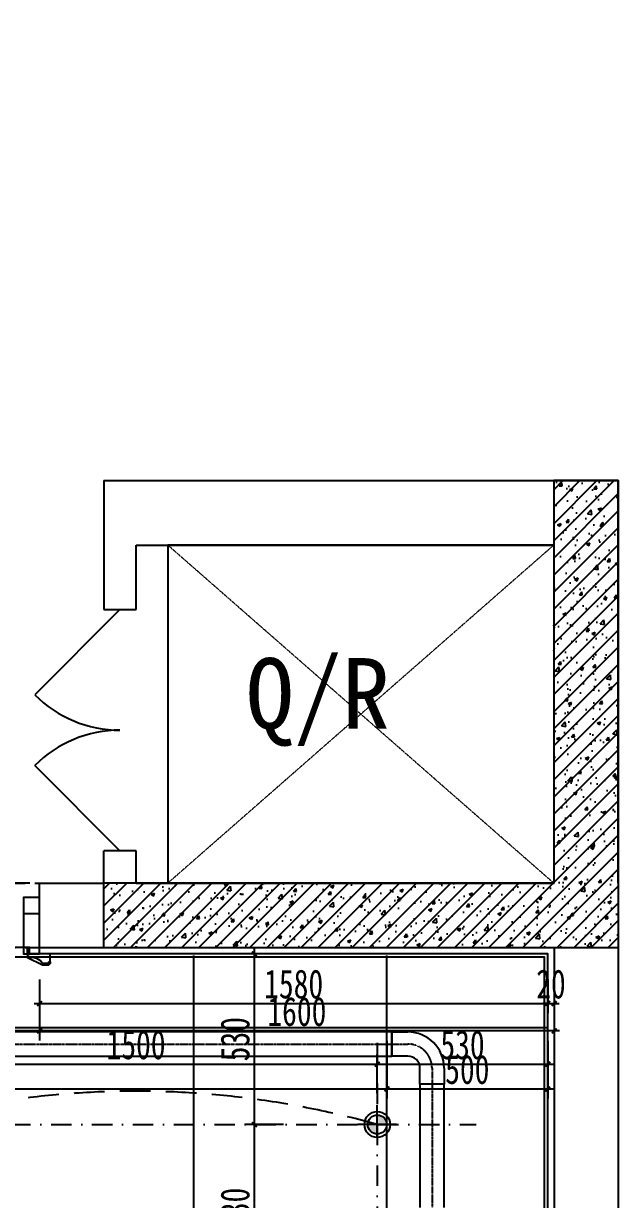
# Model space of a CAD drawing. Header units: millimetres. Extents: x -297 to 39764, y -29258 to 20315.
# Drawn here: x 15828 to 17678, y 8330 to 11983 of the extents above; entities that cross this region are included whole.
import ezdxf

# ---------------------------------------------------------------- set-up
doc = ezdxf.new("R2010")
doc.units = ezdxf.units.MM
for name, pattern in [('DASH', [0.35, 0.25, -0.1]), ('DASHDOT2', [12.7, 6.35, -3.175, 0, -3.175]), ('HIDDEN', [9.525, 6.35, -3.175]), ('SX-15-PLAN-BZC$0$DASHED', [0.75, 0.5, -0.25]), ('T2-F-XF(Z)$0$CENTER2', [1.125, 0.75, -0.125, 0.125, -0.125])]:
    doc.linetypes.add(name, pattern=pattern)
doc.layers.get('Defpoints').update_dxf_attribs({"color": 250})
for name, color, linetype in [('.-P建筑梁位', 4, 'Continuous'), ('.P-墙体尺寸标注', 252, 'Continuous'), ('.p-灯具连线', 6, 'Continuous'), ('.P-装饰轮廓', 180, 'Continuous'), ('.P-门套', 141, 'Continuous'), ('.PC-天花灯具', 203, 'Continuous'), ('.PC-天花造型', 163, 'Continuous'), ('.PC-灯具尺寸标注', 252, 'Continuous'), ('.PC-综合天花虚线层', 14, 'DASHDOT2'), ('.PF-地面轮廓细线', 75, 'Continuous'), ('.P完成面尺寸', 180, 'Continuous'), ('.ZT-空调.检修口', 52, 'Continuous'), ('A-Wall', 2, 'Continuous'), ('A-索引', 57, 'Continuous'), ('SX-15-PLAN-BZC$0$BEAM_CON', 4, 'Continuous'), ('T2-F-XF(Z)$0$M-VT-DUCT-CNTR', 252, 'T2-F-XF(Z)$0$CENTER2'), ('T2-F-XF(Z)$0$M-VT-DUCT-FLG', 40, 'Continuous'), ('T2-F-XF(Z)$0$M-VT-DUCT-SAD', 90, 'Continuous'), ('WINDOW', 4, 'Continuous')]:
    doc.layers.add(name, color=color, linetype=linetype)
doc.layers.add('SX-15-PLAN-BZC$0$TEXT', color=7, linetype='Continuous', lineweight=9)
doc.styles.add('华文细黑', font='', dxfattribs={"height": 219.52})
doc.styles.add('文字样式', font='', dxfattribs={"width": 0.75})
doc.styles.get('华文细黑').set_extended_font_data('STXihei')
doc.styles.get('文字样式').set_extended_font_data('SimSun')
doc.dimstyles.new('西安1-40（内部尺寸）', dxfattribs={"dimscale": 30, "dimtxt": 3, "dimasz": 0.5, "dimexe": 1, "dimexo": 1, "dimgap": 0.5, "dimtad": 1, "dimdec": 0, "dimrnd": 5, "dimtxsty": '文字样式', "dimblk": 'ARCHTICK', "dimcen": 1, "dimdle": 0.55, "dimclrd": 252, "dimclre": 252, "dimclrt": 30, "dimadec": 0, "dimazin": 0, "dimtfac": 1, "dimtdec": 0, "dimtix": 1, "dimtmove": 2, "dimatfit": 3, "dimfxl": 5, "dimfxlon": 1, "dimarcsym": 0})

# ---------------------------------------------------------------- blocks, each defined once
blk = doc.blocks.new('$DorLib2D$00000116')
at = {"color": 0}
for p, q in [((-0.5, 0), (-0.1464, 0.3536)), ((0.5, 0), (0.1464, 0.3536))]:
    blk.add_line(p, q, dxfattribs=at)
for centre, start, end in [((-0.5, 0), 0, 45), ((0.5, 0), 135, 180)]:
    blk.add_arc(centre, 0.5, start, end, dxfattribs=at)
blk = doc.blocks.new('A$C303A7B2C')
at = {"layer": '.P-门套', "ltscale": 300}
for p, q in [((-60, 25), (-65, 25)), ((-65, 25), (-65, 0)), ((-65, 0), (0, 0)), ((-60, 25), (-60, 30)), ((-60, 30), (-42, 30)), ((0, 7), (0, 11.4)), ((5, 7), (0, 7)), ((0, -20), (0, 0)), ((5, -20), (5, 7)), ((5, -20), (0, -20))]:
    blk.add_line(p, q, dxfattribs=at)
for centre, radius, start, end in [((-7.7, 52.1), 40.8, 212.7332, 280.031), ((-0.5, 11.4), 0.5, 0, 100.031)]:
    blk.add_arc(centre, radius, start, end, dxfattribs=at)
at = {"layer": 'A-索引', "color": 5}
blk.add_lwpolyline([(-65, 25), (-65, 30), (-60, 35), (-42, 35), (5, 12), (5, 7)], dxfattribs=at)
blk = doc.blocks.new('防眩光射灯')
h = blk.add_hatch(color=256)
h.dxf.hatch_style = 1
h.paths.add_polyline_path([(29.6, 0, 0.414214), (0, 29.6), (0, 0)])
h.paths.add_polyline_path([(0, 0), (-29.6, 0, 0.414214), (0, -29.6)])
for p, q in [((0, 40), (0, -60)), ((-60, 0), (60, 0))]:
    blk.add_line(p, q)
blk.add_lwpolyline([(0, 112, 0, 50, 0), (0, 87.2, 0, 0, 0), (0, 40, 0, 0, 0)], format="xyseb")
blk.add_circle((0, 0), 40)
at = {"color": 250}
blk.add_circle((0, 0), 29.6, dxfattribs=at)
blk = doc.blocks.new('_ArchTick')
at = {"color": 0, "linetype": 'ByBlock', "const_width": 0.4}
blk.add_lwpolyline([(-0.5, -0.5), (0.5, 0.5)], dxfattribs=at)
blk = doc.blocks.new('*D321')
at = {"layer": '.P-墙体尺寸标注', "color": 252, "linetype": 'ByBlock', "lineweight": -2, "transparency": 16777216}
for p, q in [((15877.5, 8943.1), (15877.5, 8823.1)), ((17477.5, 8943.1), (17477.5, 8823.1)), ((17494, 8853.1), (15861, 8853.1))]:
    blk.add_line(p, q, dxfattribs=at)
at = {"layer": 'Defpoints', "color": 0, "linetype": 'ByBlock', "transparency": 16777216}
for p in [(15877.5, 9112.5, 0), (17477.5, 9112.5, 0), (15877.5, 8853.1)]:
    blk.add_point(p, dxfattribs=at)
at = {"layer": '.P-墙体尺寸标注', "color": 252, "linetype": 'ByBlock', "lineweight": -2, "transparency": 16777216, "xscale": 15, "yscale": 15, "zscale": 15, "rotation": 180}
blk.add_blockref('_ArchTick', (15877.5, 8853.1), dxfattribs=at)
at = {"layer": '.P-墙体尺寸标注', "color": 252, "linetype": 'ByBlock', "lineweight": -2, "transparency": 16777216, "xscale": 15, "yscale": 15, "zscale": 15}
blk.add_blockref('_ArchTick', (17477.5, 8853.1), dxfattribs=at)
at = {"layer": '.P-墙体尺寸标注', "color": 30, "linetype": 'ByBlock', "transparency": 16777216, "insert": (16677.5, 8913.1), "char_height": 90, "attachment_point": 5, "style": '文字样式'}
blk.add_mtext('1600', dxfattribs=at)
blk = doc.blocks.new('*D322')
at = {"layer": '.P-墙体尺寸标注', "color": 252, "linetype": 'ByBlock', "lineweight": -2, "transparency": 16777216}
for p, q in [((14827.5, 8943.1), (14827.5, 8823.1)), ((15877.5, 8943.1), (15877.5, 8823.1)), ((15894, 8853.1), (14811, 8853.1))]:
    blk.add_line(p, q, dxfattribs=at)
at = {"layer": 'Defpoints', "color": 0, "linetype": 'ByBlock', "transparency": 16777216}
for p in [(14827.5, 9112.5, 0), (15877.5, 9112.5, 0), (14827.5, 8853.1)]:
    blk.add_point(p, dxfattribs=at)
at = {"layer": '.P-墙体尺寸标注', "color": 252, "linetype": 'ByBlock', "lineweight": -2, "transparency": 16777216, "xscale": 15, "yscale": 15, "zscale": 15, "rotation": 180}
blk.add_blockref('_ArchTick', (14827.5, 8853.1), dxfattribs=at)
at = {"layer": '.P-墙体尺寸标注', "color": 252, "linetype": 'ByBlock', "lineweight": -2, "transparency": 16777216, "xscale": 15, "yscale": 15, "zscale": 15}
blk.add_blockref('_ArchTick', (15877.5, 8853.1), dxfattribs=at)
at = {"layer": '.P-墙体尺寸标注', "color": 30, "linetype": 'ByBlock', "transparency": 16777216, "insert": (15352.5, 8913.1), "char_height": 90, "attachment_point": 5, "style": '文字样式'}
blk.add_mtext('1050', dxfattribs=at)
blk = doc.blocks.new('*D527')
at = {"layer": '.PC-灯具尺寸标注', "color": 252, "linetype": 'ByBlock', "lineweight": -2, "transparency": 16777216}
for p, q in [((15427.5, 8659.8), (15427.5, 8779.8)), ((16927.5, 8659.8), (16927.5, 8779.8)), ((15411, 8749.8), (16944, 8749.8))]:
    blk.add_line(p, q, dxfattribs=at)
at = {"layer": 'Defpoints', "color": 0, "linetype": 'ByBlock', "transparency": 16777216}
for p in [(16927.5, 8749.8), (15427.5, 8562.5, 0), (16927.5, 8562.5, 0)]:
    blk.add_point(p, dxfattribs=at)
at = {"layer": '.PC-灯具尺寸标注', "color": 252, "linetype": 'ByBlock', "lineweight": -2, "transparency": 16777216, "xscale": 15, "yscale": 15, "zscale": 15, "rotation": 180}
blk.add_blockref('_ArchTick', (15427.5, 8749.8), dxfattribs=at)
at = {"layer": '.PC-灯具尺寸标注', "color": 252, "linetype": 'ByBlock', "lineweight": -2, "transparency": 16777216, "xscale": 15, "yscale": 15, "zscale": 15}
blk.add_blockref('_ArchTick', (16927.5, 8749.8), dxfattribs=at)
at = {"layer": '.PC-灯具尺寸标注', "color": 30, "linetype": 'ByBlock', "transparency": 16777216, "insert": (16177.5, 8809.8), "char_height": 90, "attachment_point": 5, "style": '文字样式'}
blk.add_mtext('1500', dxfattribs=at)
blk = doc.blocks.new('*D528')
at = {"layer": '.PC-灯具尺寸标注', "color": 252, "linetype": 'ByBlock', "lineweight": -2, "transparency": 16777216}
for p, q in [((16927.5, 8659.8), (16927.5, 8779.8)), ((17457.5, 8659.8), (17457.5, 8779.8)), ((16911, 8749.8), (17474, 8749.8))]:
    blk.add_line(p, q, dxfattribs=at)
at = {"layer": 'Defpoints', "color": 0, "linetype": 'ByBlock', "transparency": 16777216}
for p in [(17457.5, 8749.8), (16927.5, 8562.5, 0), (17457.5, 8562.5, 0)]:
    blk.add_point(p, dxfattribs=at)
at = {"layer": '.PC-灯具尺寸标注', "color": 252, "linetype": 'ByBlock', "lineweight": -2, "transparency": 16777216, "xscale": 15, "yscale": 15, "zscale": 15, "rotation": 180}
blk.add_blockref('_ArchTick', (16927.5, 8749.8), dxfattribs=at)
at = {"layer": '.PC-灯具尺寸标注', "color": 252, "linetype": 'ByBlock', "lineweight": -2, "transparency": 16777216, "xscale": 15, "yscale": 15, "zscale": 15}
blk.add_blockref('_ArchTick', (17457.5, 8749.8), dxfattribs=at)
at = {"layer": '.PC-灯具尺寸标注', "color": 30, "linetype": 'ByBlock', "transparency": 16777216, "insert": (17192.5, 8809.8), "char_height": 90, "attachment_point": 5, "style": '文字样式'}
blk.add_mtext('530', dxfattribs=at)
blk = doc.blocks.new('*D529')
at = {"layer": '.PC-灯具尺寸标注', "color": 252, "linetype": 'ByBlock', "lineweight": -2, "transparency": 16777216}
for p, q in [((16545.6, 8546), (16545.6, 9109)), ((16635.6, 9092.5), (16515.6, 9092.5)), ((16635.6, 8562.5), (16515.6, 8562.5))]:
    blk.add_line(p, q, dxfattribs=at)
at = {"layer": 'Defpoints', "color": 0, "linetype": 'ByBlock', "transparency": 16777216}
for p in [(16545.6, 9092.5), (16927.5, 9092.5, 0), (16927.5, 8562.5, 0)]:
    blk.add_point(p, dxfattribs=at)
at = {"layer": '.PC-灯具尺寸标注', "color": 252, "linetype": 'ByBlock', "lineweight": -2, "transparency": 16777216, "xscale": 15, "yscale": 15, "zscale": 15}
for p, rotation in [((16545.6, 9092.5), 90), ((16545.6, 8562.5), 270)]:
    blk.add_blockref('_ArchTick', p, dxfattribs=dict(at, rotation=rotation))
at = {"layer": '.PC-灯具尺寸标注', "color": 30, "linetype": 'ByBlock', "transparency": 16777216, "insert": (16485.6, 8827.5), "char_height": 90, "attachment_point": 5, "rotation": 90, "style": '文字样式'}
blk.add_mtext('530', dxfattribs=at)
blk = doc.blocks.new('*D530')
at = {"layer": '.PC-灯具尺寸标注', "color": 252, "linetype": 'ByBlock', "lineweight": -2, "transparency": 16777216}
for p, q in [((16635.6, 8562.5), (16515.6, 8562.5)), ((16545.6, 8016), (16545.6, 8579)), ((16635.6, 8032.5), (16515.6, 8032.5))]:
    blk.add_line(p, q, dxfattribs=at)
at = {"layer": 'Defpoints', "color": 0, "linetype": 'ByBlock', "transparency": 16777216}
for p in [(16545.6, 8562.5), (16927.5, 8562.5, 0), (16927.5, 8032.5, 0)]:
    blk.add_point(p, dxfattribs=at)
at = {"layer": '.PC-灯具尺寸标注', "color": 252, "linetype": 'ByBlock', "lineweight": -2, "transparency": 16777216, "xscale": 15, "yscale": 15, "zscale": 15}
for p, rotation in [((16545.6, 8562.5), 90), ((16545.6, 8032.5), 270)]:
    blk.add_blockref('_ArchTick', p, dxfattribs=dict(at, rotation=rotation))
at = {"layer": '.PC-灯具尺寸标注', "color": 30, "linetype": 'ByBlock', "transparency": 16777216, "insert": (16485.6, 8297.5), "char_height": 90, "attachment_point": 5, "rotation": 90, "style": '文字样式'}
blk.add_mtext('530', dxfattribs=at)
blk = doc.blocks.new('*D1092')
at = {"layer": '.P-墙体尺寸标注', "color": 252, "linetype": 'ByBlock', "lineweight": -2, "transparency": 16777216}
for p, q in [((15770.5, 9328.9), (15770.5, 9096)), ((15847.5, 9312.4), (15740.5, 9312.4)), ((15847.5, 9112.5), (15740.5, 9112.5))]:
    blk.add_line(p, q, dxfattribs=at)
at = {"layer": 'Defpoints', "color": 0, "linetype": 'ByBlock', "transparency": 16777216}
for p in [(15877.5, 9312.4, 0), (15770.5, 9112.5), (15877.5, 9112.5, 0)]:
    blk.add_point(p, dxfattribs=at)
at = {"layer": '.P-墙体尺寸标注', "color": 252, "linetype": 'ByBlock', "lineweight": -2, "transparency": 16777216, "xscale": 15, "yscale": 15, "zscale": 15}
for p, rotation in [((15770.5, 9312.4), 90), ((15770.5, 9112.5), 270)]:
    blk.add_blockref('_ArchTick', p, dxfattribs=dict(at, rotation=rotation))
at = {"layer": '.P-墙体尺寸标注', "color": 30, "linetype": 'ByBlock', "transparency": 16777216, "insert": (15710.5, 9212.4), "char_height": 90, "attachment_point": 5, "rotation": 90, "style": '文字样式'}
blk.add_mtext('200', dxfattribs=at)
blk = doc.blocks.new('*D1367')
at = {"layer": '.P完成面尺寸', "color": 252, "linetype": 'ByBlock', "lineweight": -2, "transparency": 16777216}
for p, q in [((14827.5, -79), (14827.5, -184)), ((15877.5, -79), (15877.5, -184)), ((14811, -154), (15894, -154))]:
    blk.add_line(p, q, dxfattribs=at)
at = {"layer": 'Defpoints', "color": 0, "linetype": 'ByBlock', "transparency": 16777216}
for p in [(15877.5, 9112.5, 0), (14827.5, 0, 0), (15877.5, -154)]:
    blk.add_point(p, dxfattribs=at)
at = {"layer": '.P完成面尺寸', "color": 252, "linetype": 'ByBlock', "lineweight": -2, "transparency": 16777216, "xscale": 15, "yscale": 15, "zscale": 15, "rotation": 180}
blk.add_blockref('_ArchTick', (14827.5, -154), dxfattribs=at)
at = {"layer": '.P完成面尺寸', "color": 252, "linetype": 'ByBlock', "lineweight": -2, "transparency": 16777216, "xscale": 15, "yscale": 15, "zscale": 15}
blk.add_blockref('_ArchTick', (15877.5, -154), dxfattribs=at)
at = {"layer": '.P完成面尺寸', "color": 30, "linetype": 'ByBlock', "transparency": 16777216, "insert": (15352.5, -94), "char_height": 90, "attachment_point": 5, "style": '文字样式'}
blk.add_mtext('1050', dxfattribs=at)
blk = doc.blocks.new('*D1368')
at = {"layer": '.P完成面尺寸', "color": 252, "linetype": 'ByBlock', "lineweight": -2, "transparency": 16777216}
for p, q in [((15877.5, 9013.5), (15877.5, 8908.5)), ((17457.5, 9013.5), (17457.5, 8908.5)), ((15861, 8938.5), (17474, 8938.5))]:
    blk.add_line(p, q, dxfattribs=at)
at = {"layer": 'Defpoints', "color": 0, "linetype": 'ByBlock', "transparency": 16777216}
for p in [(15877.5, 9112.5, 0), (17457.5, 9092.5, 0), (17457.5, 8938.5)]:
    blk.add_point(p, dxfattribs=at)
at = {"layer": '.P完成面尺寸', "color": 252, "linetype": 'ByBlock', "lineweight": -2, "transparency": 16777216, "xscale": 15, "yscale": 15, "zscale": 15, "rotation": 180}
blk.add_blockref('_ArchTick', (15877.5, 8938.5), dxfattribs=at)
at = {"layer": '.P完成面尺寸', "color": 252, "linetype": 'ByBlock', "lineweight": -2, "transparency": 16777216, "xscale": 15, "yscale": 15, "zscale": 15}
blk.add_blockref('_ArchTick', (17457.5, 8938.5), dxfattribs=at)
at = {"layer": '.P完成面尺寸', "color": 30, "linetype": 'ByBlock', "transparency": 16777216, "insert": (16667.5, 8998.5), "char_height": 90, "attachment_point": 5, "style": '文字样式'}
blk.add_mtext('1580', dxfattribs=at)
blk = doc.blocks.new('*D1369')
at = {"layer": '.P完成面尺寸', "color": 252, "linetype": 'ByBlock', "lineweight": -2, "transparency": 16777216}
for p, q in [((17457.5, 9013.5), (17457.5, 8908.5)), ((17477.5, 9013.5), (17477.5, 8908.5)), ((17457.5, 8938.5), (17442.5, 8938.5)), ((17457.5, 8938.5), (17477.5, 8938.5)), ((17477.5, 8938.5), (17492.5, 8938.5))]:
    blk.add_line(p, q, dxfattribs=at)
at = {"layer": 'Defpoints', "color": 0, "linetype": 'ByBlock', "transparency": 16777216}
for p in [(17477.5, 9112.5, 0), (17457.5, 9092.5, 0), (17477.5, 8938.5)]:
    blk.add_point(p, dxfattribs=at)
at = {"layer": '.P完成面尺寸', "color": 252, "linetype": 'ByBlock', "lineweight": -2, "transparency": 16777216, "xscale": 15, "yscale": 15, "zscale": 15}
blk.add_blockref('_ArchTick', (17457.5, 8938.5), dxfattribs=at)
at = {"layer": '.P完成面尺寸', "color": 252, "linetype": 'ByBlock', "lineweight": -2, "transparency": 16777216, "xscale": 15, "yscale": 15, "zscale": 15, "rotation": 180}
blk.add_blockref('_ArchTick', (17477.5, 8938.5), dxfattribs=at)
at = {"layer": '.P完成面尺寸', "color": 30, "linetype": 'ByBlock', "transparency": 16777216, "insert": (17467.5, 8998.5), "char_height": 90, "attachment_point": 5, "style": '文字样式'}
blk.add_mtext('20', dxfattribs=at)
blk = doc.blocks.new('*D1485')
at = {"layer": '.PF-地面轮廓细线', "color": 252, "linetype": 'ByBlock', "lineweight": -2, "transparency": 16777216}
for p, q in [((10957.5, 8748), (10957.5, 8643)), ((16957.4, 8748), (16957.4, 8643)), ((10941, 8673), (16973.9, 8673))]:
    blk.add_line(p, q, dxfattribs=at)
at = {"layer": 'Defpoints', "color": 0, "linetype": 'ByBlock', "transparency": 16777216}
for p in [(10957.5, 8862.5, 0), (16957.4, 8862.5, 0), (16957.4, 8673)]:
    blk.add_point(p, dxfattribs=at)
at = {"layer": '.PF-地面轮廓细线', "color": 252, "linetype": 'ByBlock', "lineweight": -2, "transparency": 16777216, "xscale": 15, "yscale": 15, "zscale": 15, "rotation": 180}
blk.add_blockref('_ArchTick', (10957.5, 8673), dxfattribs=at)
at = {"layer": '.PF-地面轮廓细线', "color": 252, "linetype": 'ByBlock', "lineweight": -2, "transparency": 16777216, "xscale": 15, "yscale": 15, "zscale": 15}
blk.add_blockref('_ArchTick', (16957.4, 8673), dxfattribs=at)
at = {"layer": '.PF-地面轮廓细线', "color": 30, "linetype": 'ByBlock', "transparency": 16777216, "insert": (13957.4, 8733), "char_height": 90, "attachment_point": 5, "style": '文字样式'}
blk.add_mtext('600*10=6000', dxfattribs=at)
blk = doc.blocks.new('*D1489')
at = {"layer": '.PF-地面轮廓细线', "color": 252, "linetype": 'ByBlock', "lineweight": -2, "transparency": 16777216}
for p, q in [((16957.4, 8823), (16957.4, 8643)), ((17457.5, 8823), (17457.5, 8643)), ((16940.9, 8673), (17474, 8673))]:
    blk.add_line(p, q, dxfattribs=at)
at = {"layer": 'Defpoints', "color": 0, "linetype": 'ByBlock', "transparency": 16777216}
for p in [(16957.4, 8862.5, 0), (17457.5, 8862.5, 0), (17457.5, 8673)]:
    blk.add_point(p, dxfattribs=at)
at = {"layer": '.PF-地面轮廓细线', "color": 252, "linetype": 'ByBlock', "lineweight": -2, "transparency": 16777216, "xscale": 15, "yscale": 15, "zscale": 15, "rotation": 180}
blk.add_blockref('_ArchTick', (16957.4, 8673), dxfattribs=at)
at = {"layer": '.PF-地面轮廓细线', "color": 252, "linetype": 'ByBlock', "lineweight": -2, "transparency": 16777216, "xscale": 15, "yscale": 15, "zscale": 15}
blk.add_blockref('_ArchTick', (17457.5, 8673), dxfattribs=at)
at = {"layer": '.PF-地面轮廓细线', "color": 30, "linetype": 'ByBlock', "transparency": 16777216, "insert": (17207.4, 8733), "char_height": 90, "attachment_point": 5, "style": '文字样式'}
blk.add_mtext('500', dxfattribs=at)
blk = doc.blocks.new('海龍01290000')
at = {"layer": 'T2-F-XF(Z)$0$M-VT-DUCT-CNTR', "color": 250}
for p, q in [((998.2, -7026.1, 0), (3641, -7026.1, 0)), ((3641, -7026.1, 0), (3691, -7026.1, 0)), ((3766, -7101.1, 0), (3766, -7151.1, 0)), ((3766, -7151.1, 0), (3766, -7534.1, 0))]:
    blk.add_line(p, q, dxfattribs=at)
blk.add_arc((3691, -7101.1, 0), 75, 0, 90, dxfattribs=at)
at = {"layer": 'T2-F-XF(Z)$0$M-VT-DUCT-FLG', "color": 250}
for p, q in [((3641, -7063.6, 0), (3641, -6988.6, 0)), ((3641, -6988.6, 0), (3641, -7063.6, 0)), ((3803.5, -7151.1, 0), (3728.5, -7151.1, 0)), ((3803.5, -7151.1, 0), (3728.5, -7151.1, 0))]:
    blk.add_line(p, q, dxfattribs=at)
at = {"layer": 'T2-F-XF(Z)$0$M-VT-DUCT-SAD', "color": 250}
for p, q in [((3641, -6988.6, 0), (998.2, -6988.6, 0)), ((3641, -6988.6, 0), (3691, -6988.6, 0)), ((998.2, -7063.6, 0), (3641, -7063.6, 0)), ((3691, -7063.6, 0), (3641, -7063.6, 0)), ((3728.5, -7151.1, 0), (3728.5, -7101.1, 0)), ((3803.5, -7101.1, 0), (3803.5, -7151.1, 0)), ((3728.5, -7151.1, 0), (3728.5, -7534.1, 0)), ((3803.5, -7534.1, 0), (3803.5, -7151.1, 0))]:
    blk.add_line(p, q, dxfattribs=at)
for radius in [112.5, 37.5]:
    blk.add_arc((3691, -7101.1, 0), radius, 0, 90, dxfattribs=at)

msp = doc.modelspace()

# ---------------------------------------------------------------- hatches: boundary and pattern name
at = {"layer": 'A-Wall'}
h = msp.add_hatch(dxfattribs=at)
h.set_pattern_fill('钢筋混凝土', color=250, scale=15, pattern_type=2)
h.set_pattern_definition([(45, (-33761.79, -137382.89), (-26.516504, 26.516504), []), (50, (-33761.79, -137382.89), (107.589027, -9.41282), [11.25, -123.75]), (355, (-33761.79, -137382.89), (-20.8127, 112.82882), [9, -99]), (100.4514, (-33752.82, -137383.67), (86.77641, 103.41593), [9.56103, -105.17132]), (46.1842, (-33761.79, -137352.89), (160.08616, -24.82785), [16.875, -185.625]), (96.6356, (-33748.45, -137354.96), (140.1994, 146.11768), [14.34154, -157.75695]), (351.1842, (-33761.79, -137352.89), (140.1993, 146.11779), [13.5, -148.5]), (21, (-33746.79, -137360.39), (89.53606, -60.392834), [11.25, -123.75]), (326, (-33746.79, -137360.39), (36.4973, 108.77251), [9, -99]), (71.4514, (-33739.33, -137365.42), (126.033394, 48.379575), [9.56103, -105.17132]), (37.5, (-33761.79, -137382.89), (1.823978, 49.934078), [0, -97.8, 0, -100.5, 0, -99.375]), (7.5, (-33761.79, -137382.89), (39.46043, 59.161757), [0, -57.3, 0, -95.55, 0, -37.875]), (327.5, (-33795.24, -137382.89), (80.073365, -3.383231), [0, -37.5, 0, -117, 0, -155.25]), (317.5, (-33810.24, -137382.89), (87.477925, 15.015747), [0, -48.75, 0, -77.7, 0, -110.25])])
h.paths.add_polyline_path([(17677.5, 9112.5), (17677.5, 9312.5), (17676.2, 9312.5), (17676.2, 10562.5), (17476.2, 10562.5), (17476.2, 9312.5), (16076.2, 9312.5), (16076.2, 9112.5)])

# ---------------------------------------------------------------- linework, layer by layer
at = {"layer": '.-P建筑梁位', "color": 4, "linetype": 'DASH', "ltscale": 300}
for p, q in [((14077.5, 9311.1, 0), (16077.5, 9312.5, 0)), ((14677.5, 9112.5, 0), (16077.5, 9112.5, 0))]:
    msp.add_line(p, q, dxfattribs=at)
at = {"layer": '.p-灯具连线', "color": 6, "linetype": 'HIDDEN', "ltscale": 15, "elevation": 0}
msp.add_lwpolyline([(16927.5, 8562.5, 0.138139), (15427.5, 8562.5)], format="xyb", dxfattribs=at)
at = {"layer": '.P-装饰轮廓', "elevation": 0}
msp.add_lwpolyline([(17377.5, 8032.5), (17457.5, 8032.5), (17457.5, 9092.5), (15877.5, 9092.5)], dxfattribs=at)
at = {"layer": '.P-门套', "ltscale": 15, "elevation": 0}
msp.add_lwpolyline([(15877.5, 9217.5), (15877.5, 9267.5), (15827.5, 9267.5), (15827.5, 9217.5)], close=True, dxfattribs=at)
for points in [[(15827.5, 9217.5), (15827.5, 9092.5), (15840, 9092.5), (15840, 9112.5), (15845, 9112.5), (15845, 9092.5), (15877.5, 9092.5), (15877.5, 9217.5)], [(15827.5, 9217.5), (15877.5, 9217.5)]]:
    msp.add_lwpolyline(points, dxfattribs=at)
at = {"layer": '.PC-天花造型', "elevation": 0}
msp.add_lwpolyline([(14447.5, 4482.5), (14447.5, 8042.5), (14607.5, 8042.5), (14607.5, 7692.5), (16247.5, 7692.5), (16247.5, 8042.5), (17447.5, 8042.5), (17447.5, 9082.5), (13347.5, 9082.5), (13347.5, 11982.5), (9407.5, 11982.5), (9407.5, 10942.5), (10607.5, 10942.5), (10607.5, 4482.5)], dxfattribs=at)
at = {"layer": '.PC-综合天花虚线层', "linetype": 'DASHDOT2', "ltscale": 10}
for p, q in [((16927.5, 8816.6, 0), (16927.5, 7865.5, 0)), ((10702.1, 8562.5, 0), (17234.5, 8562.5, 0))]:
    msp.add_line(p, q, dxfattribs=at)
at = {"layer": '.PF-地面轮廓细线', "color": 250, "linetype": 'ByBlock'}
for p, q in [((16357.4, 8032.5, 0), (16357.4, 9087.3, 0)), ((16957.4, 8027.3, 0), (16957.4, 9087.3, 0)), ((17457.5, 8862.5, 0), (10597.5, 8862.5, 0))]:
    msp.add_line(p, q, dxfattribs=at)
at = {"layer": 'A-Wall', "color": 7}
for p, q in [((16077.5, 10562.5, 0), (17677.5, 10562.5, 0)), ((16077.5, 10562.5, 0), (16077.5, 10462.5, 0)), ((17677.5, 4212.5, 0), (17677.5, 10562.5, 0)), ((16077.5, 10462.5, 0), (16077.5, 10162.5, 0)), ((16177.5, 10162.5, 0), (16177.5, 10362.5, 0)), ((16177.5, 10362.5, 0), (17477.5, 10362.5, 0)), ((17477.5, 9312.5, 0), (17477.5, 10362.5, 0)), ((16077.5, 10162.5, 0), (16177.5, 10162.5, 0)), ((16177.5, 9412.5, 0), (16077.5, 9412.5, 0)), ((16077.5, 9312.5, 0), (16077.5, 9412.5, 0)), ((16177.5, 9312.5, 0), (16177.5, 9412.5, 0)), ((15877.5, 9112.5, 0), (15877.5, 9312.5, 0)), ((15877.5, 9312.5, 0), (16077.5, 9312.5, 0)), ((16177.5, 9312.5, 0), (17477.5, 9312.5, 0)), ((15877.5, 9112.5, 0), (17477.5, 9112.5, 0)), ((17477.5, 9112.5, 0), (17477.5, 8012.5, 0))]:
    msp.add_line(p, q, dxfattribs=at)
at = {"layer": 'A-Wall', "color": 7, "elevation": 0}
msp.add_lwpolyline([(17677.5, 9112.5), (17677.5, 9312.5), (17676.2, 9312.5), (17676.2, 10562.5), (17476.2, 10562.5), (17476.2, 9312.5), (16076.2, 9312.5), (16076.2, 9112.5)], close=True, dxfattribs=at)
at = {"layer": 'SX-15-PLAN-BZC$0$BEAM_CON'}
for q in [(16276.2, 10107.5, 0), (16276.2, 9312.5, 0)]:
    msp.add_line((16276.2, 10362.5, 0), q, dxfattribs=at)
at = {"layer": 'SX-15-PLAN-BZC$0$BEAM_CON', "elevation": 0}
msp.add_lwpolyline([(17476.2, 10362.5), (16276.2, 10362.5)], dxfattribs=at)
at = {"layer": 'SX-15-PLAN-BZC$0$TEXT', "linetype": 'SX-15-PLAN-BZC$0$DASHED'}
for p, q in [((16276.2, 10362.5, 0), (17476.2, 9312.5, 0)), ((16276.2, 9312.5, 0), (17476.2, 10362.5, 0))]:
    msp.add_line(p, q, dxfattribs=at)

# ---------------------------------------------------------------- block references
at = {"layer": '.P-门套', "linetype": 'ByBlock', "rotation": 180.0000000000001}
msp.add_blockref('A$C303A7B2C', (15845, 9092.5, 0), dxfattribs=at)
at = {"layer": '.PC-天花灯具', "rotation": 180.0000000322463}
msp.add_blockref('防眩光射灯', (16927.5, 8562.5, 0), dxfattribs=at)
at = {"layer": '.ZT-空调.检修口'}
msp.add_blockref('海龍01290000', (13331.7, 15838.6, 0), dxfattribs=at)
at = {"layer": 'WINDOW', "xscale": 750.0000000000002, "yscale": 750.0000000000002, "zscale": 750.0000000000002, "rotation": 90}
msp.add_blockref('$DorLib2D$00000116', (16127.5, 9787.5, 0), dxfattribs=at)

# ---------------------------------------------------------------- texts
at = {"color": 250, "lineweight": 9, "insert": (16518.9, 10011.4, 0), "char_height": 219.52, "width": 700.634, "attachment_point": 1, "line_spacing_factor": 0.898563, "style": '华文细黑'}
msp.add_mtext('Q/R', dxfattribs=at)

# ---------------------------------------------------------------- dimensions: what is measured, and where the dimension line sits
at = {"layer": '.P-墙体尺寸标注', "color": 1, "linetype": 'ByBlock'}
dim = msp.add_linear_dim(base=(15770.5, 9112.5), p1=(15877.5, 9312.4, 0), p2=(15877.5, 9112.5, 0), angle=90, dimstyle='西安1-40（内部尺寸）', override={"dimfxl": 3}, dxfattribs=at)
dim.commit()
dim.dimension.update_dxf_attribs({"geometry": '*D1092', "text_midpoint": (15710.5, 9212.4)})
for base, p1, p2, picture, middle in [((14827.5, 8853.1), (15877.5, 9112.5, 0), (14827.5, 9112.5, 0), '*D322', (15352.5, 8913.1)), ((15877.5, 8853.1), (17477.5, 9112.5, 0), (15877.5, 9112.5, 0), '*D321', (16677.5, 8913.1))]:
    dim = msp.add_linear_dim(base=base, p1=p1, p2=p2, dimstyle='西安1-40（内部尺寸）', override={"dimfxl": 3}, dxfattribs=at)
    dim.commit()
    dim.dimension.update_dxf_attribs({"geometry": picture, "text_midpoint": middle})
at = {"layer": '.PC-灯具尺寸标注', "color": 1, "linetype": 'ByBlock'}
for base, p1, p2, picture, middle in [((16545.6, 9092.5), (16927.5, 8562.5, 0), (16927.5, 9092.5, 0), '*D529', (16485.6, 8827.5)), ((16545.6, 8562.5), (16927.5, 8032.5, 0), (16927.5, 8562.5, 0), '*D530', (16485.6, 8297.5))]:
    dim = msp.add_linear_dim(base=base, p1=p1, p2=p2, angle=90, dimstyle='西安1-40（内部尺寸）', override={"dimfxl": 3}, dxfattribs=at)
    dim.commit()
    dim.dimension.update_dxf_attribs({"geometry": picture, "text_midpoint": middle})
for base, p1, p2, picture, middle in [((16927.5, 8749.8), (15427.5, 8562.5, 0), (16927.5, 8562.5, 0), '*D527', (16177.5, 8809.8)), ((17457.5, 8749.8), (16927.5, 8562.5, 0), (17457.5, 8562.5, 0), '*D528', (17192.5, 8809.8))]:
    dim = msp.add_linear_dim(base=base, p1=p1, p2=p2, dimstyle='西安1-40（内部尺寸）', override={"dimfxl": 3}, dxfattribs=at)
    dim.commit()
    dim.dimension.update_dxf_attribs({"geometry": picture, "text_midpoint": middle})
at = {"layer": '.PF-地面轮廓细线', "color": 1, "linetype": 'ByBlock'}
dim = msp.add_linear_dim(base=(16957.4, 8673), p1=(10957.5, 8862.5, 0), p2=(16957.4, 8862.5, 0), text='600*10=6000', dimstyle='西安1-40（内部尺寸）', override={"dimfxl": 2.5}, dxfattribs=at)
dim.commit()
dim.dimension.update_dxf_attribs({"geometry": '*D1485', "text_midpoint": (13957.4, 8733)})
dim = msp.add_linear_dim(base=(17457.5, 8673), p1=(16957.4, 8862.5, 0), p2=(17457.5, 8862.5, 0), dimstyle='西安1-40（内部尺寸）', dxfattribs=at)
dim.commit()
dim.dimension.update_dxf_attribs({"geometry": '*D1489', "text_midpoint": (17207.4, 8733)})
at = {"layer": '.P完成面尺寸', "color": 1, "linetype": 'ByBlock'}
for base, p1, p2, picture, middle in [((15877.5, -154), (14827.5, 0, 0), (15877.5, 9112.5, 0), '*D1367', (15352.5, -94)), ((17457.5, 8938.5), (15877.5, 9112.5, 0), (17457.5, 9092.5, 0), '*D1368', (16667.5, 8998.5)), ((17477.5, 8938.5), (17457.5, 9092.5, 0), (17477.5, 9112.5, 0), '*D1369', (17467.5, 8998.5))]:
    dim = msp.add_linear_dim(base=base, p1=p1, p2=p2, dimstyle='西安1-40（内部尺寸）', override={"dimfxl": 2.5}, dxfattribs=at)
    dim.commit()
    dim.dimension.update_dxf_attribs({"geometry": picture, "text_midpoint": middle})

doc.saveas('drawing.dxf')
